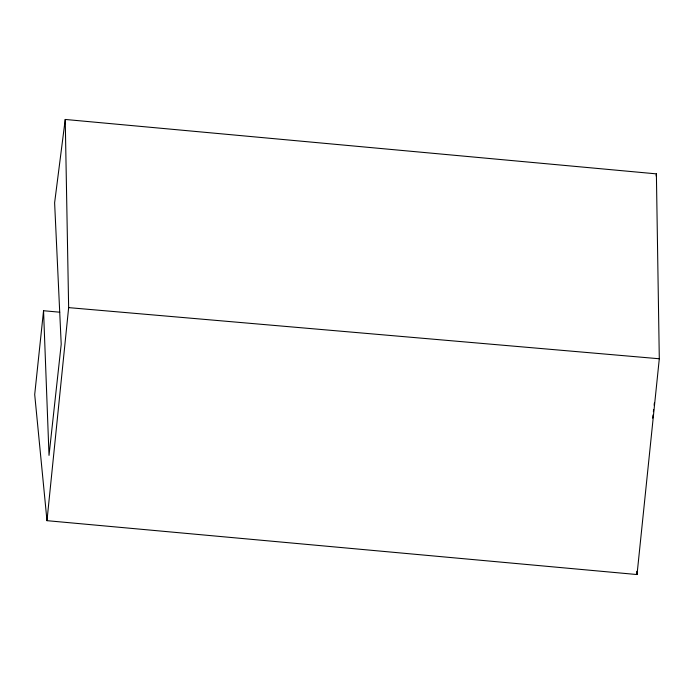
<?xml version="1.0" encoding="UTF-8"?>
<svg xmlns="http://www.w3.org/2000/svg" width="694" height="694" viewBox="0 0 694 694"><rect width="100%" height="100%" fill="white"/><g stroke="black" fill="none" stroke-linecap="round" stroke-linejoin="round"><path stroke-width="1.04" d="M46.984 520.674L68.645 307.624L65.236 119.455L656.385 173.864L659.3 358.763L637.031 574.545L46.984 520.674L34.7 394.539L43.549 310.73L59.727 312.196M656.151 176.007L656.385 173.864M652.655 418.135L653.019 414.917M653.384 411.689L653.635 409.538M654.121 405.244L654.364 403.093M65.236 119.455L54.618 202.795L61.211 344.241L49.014 455.394L43.549 310.73M68.645 307.624L659.3 358.763M636.728 571.318L637.031 574.545"/></g></svg>
